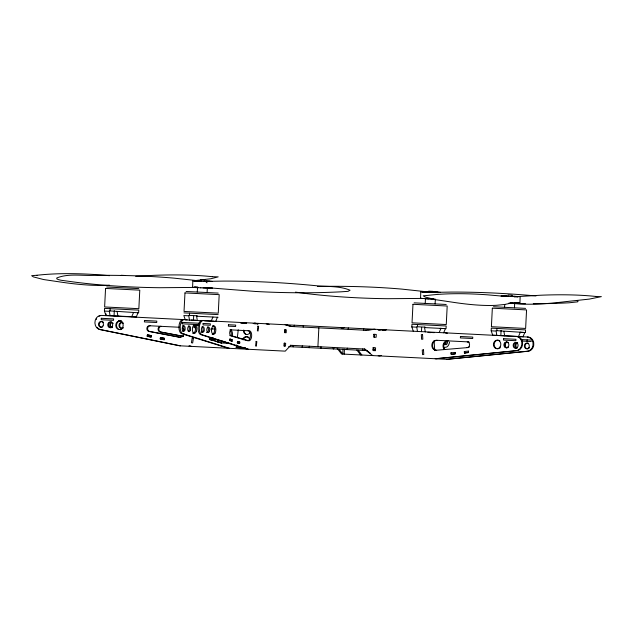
<?xml version="1.0" encoding="UTF-8"?>
<svg xmlns="http://www.w3.org/2000/svg" width="633" height="633" viewBox="0 0 633 633"><rect width="100%" height="100%" fill="white"/><g stroke="black" fill="none" stroke-linecap="round" stroke-linejoin="round"><path stroke-width="0.95" d="M200.875 287.793L192.606 287.382L192.82 280.799L198.311 280.846M431.097 298.879L420.557 298.365L420.771 291.773L426.27 291.829M516.022 303.175L519.93 303.183L520.136 296.6L512.564 296.22M136.688 316.983L105.925 315.424L104.413 311.072L104.548 308.398L138.769 310.13L138.635 312.805L109.359 310.866M110.055 310.906L110.166 308.682M114.051 315.835L114.312 310.629M133.539 312.544L131.719 316.729M138.049 312.773L136.23 316.959M182.217 323.819L182.296 322.387M189.465 315.384L189.583 313.169M193.461 320.322L193.682 315.986M197.219 292.035L197.638 287.287M197.282 320.512L196.578 315.748M207.102 292.541L207.339 287.778L205.867 287.699M212.949 317.03L211.129 321.216M217.459 317.236L215.639 321.445M284.272 346.077L284.423 343.221M284.953 332.665L285.103 329.809M293.166 346.86L293.237 345.428M294.195 326.628L294.266 325.196M302.21 347.311L302.289 345.887M303.239 327.087L303.31 325.655M309.26 347.675L309.331 346.243M317.908 346.678L318.858 327.878M320.923 348.261L320.994 346.829M333.251 348.886L333.322 347.454M333.757 348.91L333.828 347.485M343.023 349.052L342.762 354.061L338.956 349.099M344.21 354.132L344.463 349.123M347.224 349.598L347.295 348.166M348.245 329.366L348.316 327.934M362.638 350.373L362.709 348.949M363.666 330.141L363.738 328.717M373.707 350.611L373.85 347.746M374.38 337.199L374.53 334.335M413.341 331.281L411.822 326.929L411.964 324.254L446.186 325.987L446.051 328.662L424.561 327.57L424.585 327.119M417.471 326.763L417.582 324.539M421.459 331.692L421.681 327.356M425.218 303.413L425.463 298.649L432.845 299.021M435.1 303.911L435.338 299.148L433.874 299.077M440.956 328.4L439.128 332.594M523.467 336.74L492.711 335.181L491.192 330.83L491.327 328.155L525.556 329.888L525.422 332.562L496.145 330.624M496.842 330.663L496.952 328.44M500.83 335.593L501.091 330.386M504.588 307.314L504.73 304.449M514.471 307.812L514.708 303.049L512.208 302.922M520.326 332.301L518.498 336.487M527.075 341.29L527.147 339.858M211.675 340.135L210.148 339.652L221.764 342.975L209.373 339.082L209.539 337.674L213.305 337.864M232.026 341.171L232.192 339.747L229.89 339.027L229.724 340.443L232.026 341.171L229.724 340.443L229.89 339.035L232.192 339.755M245.375 348.134L236.188 347.477L236.473 345.009M237.351 337.524L238.261 329.817M237.335 342.833L237.51 341.409L239.804 342.121L239.638 343.553L237.335 342.833L239.638 343.553M195.447 325.987L195.146 327.823L193.927 327.57L194.378 324.824M96.351 319.467L96.635 318.771M443.638 332.816L445.458 328.614L440.196 328.345M523.008 336.716L524.828 332.507L520.025 332.262M290.776 345.301L285.254 351.141L179.653 345.792L100.71 329.73A7.161 6.172 -87.1 0 1 95.211 320.425L95.915 318.731A7.161 6.172 -87.1 0 1 101.438 315.424L187.115 319.768M192.606 287.382L196.23 287.39M194.339 287.398L194.632 287.485M210.591 287.999L210.298 287.904M422.82 292.122L428.09 292.153M420.557 298.365L421.546 298.309M511.353 303.072L504.628 304.481L496.652 305.28A409.488 72.668 24.5 0 1 453.165 302.297L435.733 299.71L425.234 297.043L423.208 295.801L428.074 295.382A490.425 118.031 22.5 0 1 487.568 294.836L501.573 296.07M341.1 328.084L343.086 327.672M342.334 328.147L344.32 327.728M378.178 355.849L380.109 355.453M379.412 355.912L381.343 355.517M443.883 347.604L445.814 347.208A7.161 3.624 -87.1 0 0 449.572 342.089M520.136 296.6L514.352 296.545M365.106 330.22L374.435 329.255M367.623 330.07L375.155 329.295M382.593 330.141L385.647 329.825M384.207 330.086L386.367 329.864M464.361 351.513L464.448 352.945L468.452 352.534L468.365 351.117L464.353 351.505L464.448 352.937L465.168 352.985M435.195 358.737L515.357 350.729A7.161 6.172 -87.1 0 0 521.766 342.034L521.236 340.277A7.161 6.172 -87.1 0 0 516.077 336.432M435.915 358.776L516.077 350.769A7.161 6.172 -87.1 0 0 522.494 342.073L521.964 340.317A7.161 6.172 -87.1 0 0 516.805 336.471M446.407 359.307L526.569 351.299A7.161 6.172 -87.1 0 0 532.986 342.603L532.456 340.847A7.161 6.172 -87.1 0 0 527.297 337.001M451.107 352.826L455.119 352.431L455.206 353.871L451.202 354.274L451.107 352.826L451.202 354.274L455.206 353.871L455.111 352.431M464.448 352.945L468.452 352.549L468.365 351.109M193.769 280.736L210.931 278.742L218.195 276.866L212.316 276.684M519.06 296.505L540.677 295.223A489.673 106.02 -18.2 0 1 595.962 296.473M109.39 285.135L107.586 285.261A409.488 77.772 24.2 0 1 61.322 282.152L43.606 279.549L33.351 276.882L31.65 275.656L37.03 275.252M135.668 276.305L154.286 275.315A489.673 111.392 -17.8 0 1 212.308 276.692M433.945 292.367L451.21 292.082A490.425 161.249 15.2 0 1 536.001 295.951M193.563 287.437L159.809 287.722A410.129 161.462 -8.6 0 1 74.686 282.112L60.99 280.245L58.252 279.572L56.804 278.805L56.748 277.99C67.011 273.796 78.745 275.355 89.617 275.45A489.673 174.304 -12.3 0 1 173.79 278.116L199.063 280.83M194.276 287.398L195.027 287.382M210.599 287.714L207.094 287.699M207.086 287.975L210.654 287.999M432.347 292.438L428.96 292.327M421.515 298.42L387.76 298.705A410.129 161.462 -8.6 0 1 302.645 293.095L295.469 292.13M518.111 302.891L516.03 302.898M517.296 303.183L518.158 303.167M595.977 296.466L601.35 296.632L589.347 299.093L564.873 301.735A410.129 63.601 -20.4 0 1 520.722 303.99L514.597 303.468M196.784 280.823L194.869 280.862L201.175 281.202M208.708 288.007L209.958 288.015M209.919 288.062L212.324 288.007L207.909 287.762M424.735 291.805L422.828 291.845L431.302 292.296M436.525 292.383L438.44 292.335L437.126 292.224M505.261 296.03L503.029 296.062L505.229 296.236M197.86 287.137L194.212 287.153L197.037 287.35M195.019 287.335L197.844 287.422M434.998 292.351L440.489 292.406L434.072 292.074M506.827 296.054L501.043 296.007L506.796 296.307L503.021 296.347L505.221 296.521M514.344 296.83L518.142 296.814L514.392 296.291M514.36 303.152L517.114 303.231M505.838 295.991L508.149 296.046M508.093 296.402L515.341 296.608M515.127 303.199L508.964 303.001M197.164 280.775L200.147 280.886M200.131 281.171L194.861 281.139L197.528 281.329M207.418 281.424L203.209 281.274M205.203 281.606L207.031 281.653M425.115 291.758L428.098 291.868M433.17 292.311L436.145 292.422M207.98 288.031L203.035 287.865M510.562 296.489L513.039 296.56M510.356 303.072L512.825 303.144M199.474 280.83L201.159 280.878M205.883 281.384L200.78 281.226M427.425 291.813L429.119 291.86M431.168 292.248L433.834 292.367M205.67 287.975L200.566 287.809M433.114 298.634L428.834 298.499M430.986 298.847L433.621 298.958M511.44 296.141L513.086 296.197M204.578 280.997L209.175 281.187M432.537 291.979L437.126 292.169M429.127 292.185L420.771 291.773M427.18 292.383L438.432 292.62L434.064 292.359M512.556 296.497L514.376 296.568M505.791 296.315L508.615 296.386M428.826 298.776L424.933 298.61M206.121 281.092L212.031 281.361M199.237 281.123L192.82 280.799M207.529 287.714L208.961 287.778M515.175 302.875L519.93 303.183M514.4 302.875L517.375 303.025M121.227 275.284L125.524 275.505M508.014 295.041L512.303 295.263M428.644 291.148L432.932 291.362M200.645 279.77L204.934 279.992M106.692 286.994L138.801 288.616M493.471 306.752L525.58 308.374M414.109 302.851L446.218 304.473M186.102 291.473L218.211 293.103M183.958 312.884L218.187 314.617M416.775 326.723L425.249 327.158M104.413 311.072L109.343 311.317L110.063 315.63M188.769 315.353L197.243 315.78M491.192 330.83L496.122 331.075L496.842 335.395M411.822 326.929L416.751 327.182L417.471 331.494M196.554 316.199L218.053 317.291M191.055 319.966L195.993 320.219M214.12 321.137L202.038 320.52A7.161 3.624 -87.1 0 0 198.722 323.938L198.271 325.647A7.161 3.624 -87.1 0 0 201.31 334.825L247.376 349.226M215.718 321.216L528.017 337.041A7.161 6.172 -87.1 0 1 533.176 340.878L533.706 342.635A7.161 6.172 -87.1 0 1 527.297 351.339L447.135 359.346L341.535 353.997L337.175 348.332M201.239 320.717L185.342 319.91L183.823 315.55L188.753 315.804L189.473 320.116M204.594 320.884L216.098 321.469M240.975 322.854L246.617 323.139M253.208 323.471L258.209 323.724M378.099 329.793L384.682 330.133M427.884 332.317L434.333 332.642M240.738 323.028L243.563 323.17M253.912 323.692L255.795 323.787M378.312 329.991L380.196 330.086M428.565 332.539L430.472 332.634M291.283 326.478L366.618 330.291M199.3 323.249L182.201 322.387L182.122 323.819L199.221 324.682M520.508 339.525L531.364 340.071M118.893 320.615L121.038 320.717M521.719 341.021L531.293 341.504M118.569 320.891L121.053 321.018M118.901 321.255L122.106 321.422M195.534 325.251L198.034 325.378M179.732 327.277L149.483 325.75A2.864 2.469 -87.1 0 0 146.872 328.48A2.864 2.469 -87.1 0 0 149.198 331.463L179.812 337.318A5.009 4.32 -87.1 0 0 184.171 333.82M210.947 328.859L215.03 329.065M230.056 329.825L249.386 330.806A5.009 2.532 -87.1 0 1 251.665 335.941A5.009 2.532 -87.1 0 1 248.872 340.815L231.005 335.609A2.864 1.448 -87.1 0 1 229.7 332.673A2.864 1.448 -87.1 0 1 231.29 329.888M468.816 341.923L436.406 340.277A5.009 4.32 -87.1 0 0 431.833 345.064A5.009 4.32 -87.1 0 0 435.892 350.286L467.668 347.596A2.864 2.469 -87.1 0 0 469.457 346.852M209.373 339.082L216.905 339.462M290.333 345.278L364.679 349.044M373.059 349.471L375.535 349.598M220.529 342.912L231.172 343.45M288.695 346.631L367.251 350.611M236.188 347.477L245.596 347.96M424.98 298.61L422.528 298.467M195.542 287.556L197.021 287.635M209.175 281.242L210.48 281.361M209.341 287.841L210.362 287.912M194.568 287.485L195.597 287.556M517.319 303.025L518.174 303.088M109.556 275.679L99.603 274.849A490.425 123.546 22.1 0 0 37.046 275.26M210.575 287.936L255.653 291.473A409.488 148.89 11.3 0 0 341.092 291.813L348.055 291.346L350.057 290.238C340.103 286.005 328.662 286.694 318.011 285.902A490.425 161.249 15.2 0 0 223.251 281.092L205.994 281.384L207.015 282.84M427.014 291.813L401.733 289.099A489.673 174.304 -12.3 0 0 317.568 286.44M183.143 336.273L161.138 332.072A2.864 2.469 -87.1 0 1 158.812 329.089A2.864 2.469 -87.1 0 1 161.423 326.351M183.372 336.424L160.41 332.032A2.864 2.469 -87.1 0 1 158.092 329.049A2.864 2.469 -87.1 0 1 160.703 326.311M180.532 337.357L149.918 331.502A2.864 2.469 -87.1 0 1 147.6 328.519A2.864 2.469 -87.1 0 1 150.211 325.781M189.671 346.006L191.593 346.401M188.943 345.974L190.873 346.362M180.381 345.832L101.438 329.761A7.161 6.172 -87.1 0 1 97.181 327.451M255.028 323.21L258.035 323.827M254.3 323.17L257.315 323.795M243.808 322.64L245.936 323.083M243.088 322.601L246.095 323.226M229.771 335.545L247.645 340.752A5.009 2.532 -87.1 0 0 250.431 335.878A5.009 2.532 -87.1 0 0 248.152 330.743M237.51 341.409L239.804 342.121M248.603 349.289L202.544 334.889A7.161 3.624 -87.1 0 1 199.506 325.71L199.957 324.001A7.161 3.624 -87.1 0 1 203.264 320.583M216.984 341.804L219.287 342.524M229.494 348.316L183.428 333.915A7.161 3.624 -87.1 0 1 180.389 324.737L180.84 323.036A7.161 3.624 -87.1 0 1 184.156 319.618M228.26 348.253L182.193 333.852A7.161 3.624 -87.1 0 1 179.155 324.674L179.606 322.972A7.161 3.624 -87.1 0 1 182.921 319.554M256.974 323.661L257.678 323.882M286.369 324.792L291.726 326.501M285.143 324.737L290.492 326.438M267.253 323.827L269.183 324.444M266.24 323.835L267.949 324.381M576.924 300.501L578.008 301.213L577.692 301.838L569.043 302.796A409.488 148.89 11.3 0 1 533.279 303.753M364.877 349.052L370.337 353.23M364.157 349.02L372.726 355.572M358.072 350.073L361.878 355.026M356.838 350.009L360.652 354.963M105.838 313.707L106.391 315.448M503.931 331.47L504.651 335.783M424.561 327.57L425.281 331.89M117.145 311.713L117.873 316.025M434.111 340.712L434.721 350.429M525.501 303.745A409.488 148.89 11.3 0 1 513.941 303.587M529.631 347.509A2.864 2.469 -87.1 0 1 529.212 348.087M528.064 348.767A2.864 2.469 -87.1 0 1 525.097 345.847A2.864 2.469 -87.1 0 1 528.341 343.244M444.857 349.274A5.009 4.32 -87.1 0 1 444.2 343.774A5.009 4.32 -87.1 0 1 448.338 340.886M444.129 349.234A5.009 4.32 -87.1 0 1 443.472 343.735A5.009 4.32 -87.1 0 1 447.618 340.847M506.297 347.936A4.296 3.703 -87.1 0 1 506.606 341.867M505.031 346.979A4.296 3.703 -87.1 0 1 505.245 342.69M516.955 347.921A2.864 2.469 -87.1 0 1 517.208 342.967M516.813 348.197A2.864 2.469 -87.1 0 1 517.098 342.675M508.212 347.477A2.864 2.469 -87.1 0 1 504.636 344.811A2.864 2.469 -87.1 0 1 508.457 342.524M516.852 348.197A2.864 2.469 -87.1 0 1 513.925 344.906A2.864 2.469 -87.1 0 1 517.707 342.991M467.961 341.875A2.864 2.469 -87.1 0 1 469.172 342.326M436.62 350.326A5.009 4.32 -87.1 0 1 432.553 345.104A5.009 4.32 -87.1 0 1 437.126 340.317M498.598 348.664A4.296 3.703 -87.1 0 1 494.215 343.719A4.296 3.703 -87.1 0 1 499.888 340.847M500.315 347.636A4.296 3.703 -87.1 0 1 499.516 348.277M467.233 341.844A2.864 2.469 -87.1 0 1 469.559 344.827A2.864 2.469 -87.1 0 1 466.948 347.564M445.308 332.847A7.161 3.624 -87.1 0 1 446.225 333.14M446.289 341.116A2.864 1.448 -87.1 0 1 444.706 344.645M446.534 332.911A7.161 3.624 -87.1 0 1 447.46 333.203M447.523 341.179A2.864 1.448 -87.1 0 1 446.32 344.629A2.864 1.448 -87.1 0 1 444.651 342.516M182.439 328.084A5.009 4.32 -87.1 0 1 183.926 329.999M121.868 329.144A4.296 3.703 -87.1 0 1 116.512 325.71A4.296 3.703 -87.1 0 1 121.378 321.24M112.801 322.933A2.864 2.469 -87.1 0 1 113.165 323.55M112.603 326.976A2.864 2.469 -87.1 0 1 111.455 327.665A2.864 2.469 -87.1 0 1 111.701 322.134M110.815 327.728A2.864 2.469 -87.1 0 1 108.528 324.373A2.864 2.469 -87.1 0 1 111.732 322.142M103.068 321.983A2.864 2.469 -87.1 0 1 103.551 322.466M102.206 327.198A2.864 2.469 -87.1 0 1 99.239 324.278A2.864 2.469 -87.1 0 1 102.483 321.667M99.025 316.263A7.161 6.172 -87.1 0 1 100.552 315.63M123.095 327.514A2.864 2.469 -87.1 0 1 119.605 327.332A2.864 2.469 -87.1 0 1 119.811 323.289A2.864 2.469 -87.1 0 1 123.293 323.471M122.027 328.298A2.864 2.469 -87.1 0 1 119.748 324.943A2.864 2.469 -87.1 0 1 122.952 322.711M123.285 327.973A2.864 2.469 -87.1 0 1 122.675 328.234M112.144 327.696A2.864 2.469 -87.1 0 1 111.812 322.426M188.405 326.027A2.864 1.448 -87.1 0 1 189.346 328.464A2.864 1.448 -87.1 0 1 188.492 331.281M211.113 329.706A2.864 1.448 -87.1 0 1 212.174 328.923M230.27 329.84A5.009 2.532 -87.1 0 1 232.39 336.265M194.094 324.927A4.296 2.176 -87.1 0 1 195.36 330.26A4.296 2.176 -87.1 0 1 192.551 333.156M230.262 330.513A5.009 2.532 -87.1 0 1 231.314 334.912M182.613 325.631A2.864 1.448 -87.1 0 1 183.918 328.195A2.864 1.448 -87.1 0 1 182.7 331.273M212.656 325.718A4.296 2.176 -87.1 0 1 214.603 330.117A4.296 2.176 -87.1 0 1 212.221 334.303M207.521 326.992A2.864 1.448 -87.1 0 1 208.368 330.545A2.864 1.448 -87.1 0 1 206.493 332.475M202.093 326.715A2.864 1.448 -87.1 0 1 202.995 329.904A2.864 1.448 -87.1 0 1 201.436 332.317M228.291 342.912A4.296 0.483 6.7 0 1 223.227 342.049A4.296 0.483 6.7 0 1 225.016 341.646M222.943 341.242A4.296 0.483 6.7 0 1 218.148 340.459A4.296 0.483 6.7 0 1 218.852 339.953M243.214 339.85A4.296 3.671 -72.6 0 1 248.927 337.5M246.466 334.541A4.296 3.671 -72.6 0 1 244.211 330.299M242.502 339.62A4.296 3.671 -72.6 0 1 246.427 336.629A4.296 3.671 -72.6 0 1 249.655 339.921M250.154 332.562A4.296 3.671 -72.6 0 1 245.754 334.319A4.296 3.671 -72.6 0 1 243.499 330.078M101.296 318.288L101.217 319.72L113.552 320.345L113.623 318.913L101.296 318.288M105.561 288.426L104.619 306.958L138.849 308.69L139.782 290.159L105.561 288.426M144.459 320.472L144.387 321.904L156.715 322.529L156.794 321.097L144.459 320.472M184.971 292.913L184.029 311.444L218.258 313.177L219.192 294.646L184.971 292.913M203.122 323.447L203.051 324.879L210.283 325.243L210.362 323.811L203.122 323.447M228.45 324.729L228.378 326.161L235.611 326.525L235.682 325.093L228.45 324.729M284.209 343.205L284.059 346.069L285.507 346.14L285.657 343.276L284.209 343.205M284.89 329.793L284.739 332.657L286.187 332.729L286.33 329.872L284.89 329.793M373.122 347.707L372.979 350.571L375.448 350.698L375.591 347.834L373.122 347.707M373.802 334.303L373.66 337.16L376.129 337.286L376.271 334.422L373.802 334.303M412.969 304.291L412.036 322.814L446.257 324.547L447.199 306.024L412.969 304.291M460.436 336.479L460.365 337.911L472.701 338.536L472.772 337.104L460.436 336.479M492.339 308.184L491.406 326.715L525.627 328.448L526.569 309.917L492.339 308.184M503.599 338.671L503.528 340.095L515.863 340.72L515.935 339.296L503.599 338.671M256.128 341.385L255.59 345.974L256.31 346.204L256.848 341.606L256.128 341.385M257.916 326.193L257.378 330.79L258.09 331.012L258.62 326.414L257.916 326.193M147.426 334.857L147.196 336.273L151.137 337.072L151.374 335.648L147.426 334.849L147.196 336.258L151.137 337.065L151.366 335.656L147.426 334.857M160.473 337.508L160.236 338.932L164.184 339.731L164.422 338.307L160.473 337.5L160.236 338.924L164.184 339.731L164.422 338.307L160.473 337.508M193.405 338.394L192.661 342.975L191.427 342.73L192.187 338.149L193.405 338.394M422.551 334.533L421.317 334.659L421.602 339.296L422.836 339.169L422.551 334.533M423.501 349.867L422.258 349.986L422.543 354.622L423.793 354.496L423.501 349.867M210.773 338.069L209.539 337.682L210.781 338.062M528.903 347.477A2.864 2.469 -87.1 0 0 526.988 343.078A2.864 2.469 -87.1 0 0 524.63 347.256A2.864 2.469 -87.1 0 0 528.903 347.477M508.022 347.011A2.864 2.469 -87.1 0 0 507.16 342.168A2.864 2.469 -87.1 0 0 503.955 345.523A2.864 2.469 -87.1 0 0 508.022 347.011M500.22 346.742A4.296 3.703 -87.1 0 0 497.348 340.143A4.296 3.703 -87.1 0 0 493.811 346.417A4.296 3.703 -87.1 0 0 500.22 346.742M517.272 347.477A2.864 2.469 -87.1 0 0 516.409 342.643A2.864 2.469 -87.1 0 0 513.205 345.99A2.864 2.469 -87.1 0 0 517.272 347.477M103.044 325.9A2.864 2.469 -87.1 0 0 101.13 321.501A2.864 2.469 -87.1 0 0 98.78 325.686A2.864 2.469 -87.1 0 0 103.044 325.9M122.58 327.609A4.296 3.703 -87.1 0 0 119.7 321.01A4.296 3.703 -87.1 0 0 116.171 327.285A4.296 3.703 -87.1 0 0 122.58 327.609M112.294 326.367A2.864 2.469 -87.1 0 0 110.379 321.975A2.864 2.469 -87.1 0 0 108.029 326.153A2.864 2.469 -87.1 0 0 112.294 326.367M190.304 330.323A2.864 1.448 -87.1 0 0 189.267 325.971A2.864 1.448 -87.1 0 0 187.803 330.197A2.864 1.448 -87.1 0 0 190.304 330.323M184.883 330.046A2.864 1.448 -87.1 0 0 183.847 325.694A2.864 1.448 -87.1 0 0 182.375 329.92A2.864 1.448 -87.1 0 0 184.883 330.046M196.325 331.344A4.296 2.176 -87.1 0 0 194.766 324.816A4.296 2.176 -87.1 0 0 192.567 331.154A4.296 2.176 -87.1 0 0 196.325 331.344M203.992 331.019A2.864 1.448 -87.1 0 0 202.964 326.66A2.864 1.448 -87.1 0 0 201.492 330.893A2.864 1.448 -87.1 0 0 203.992 331.019M215.054 333.18A4.296 2.176 -87.1 0 0 214.437 325.955A4.296 2.176 -87.1 0 0 211.517 331.075A4.296 2.176 -87.1 0 0 215.054 333.18M209.42 331.288A2.864 1.448 -87.1 0 0 208.384 326.937A2.864 1.448 -87.1 0 0 206.92 331.162A2.864 1.448 -87.1 0 0 209.42 331.288"/></g></svg>
